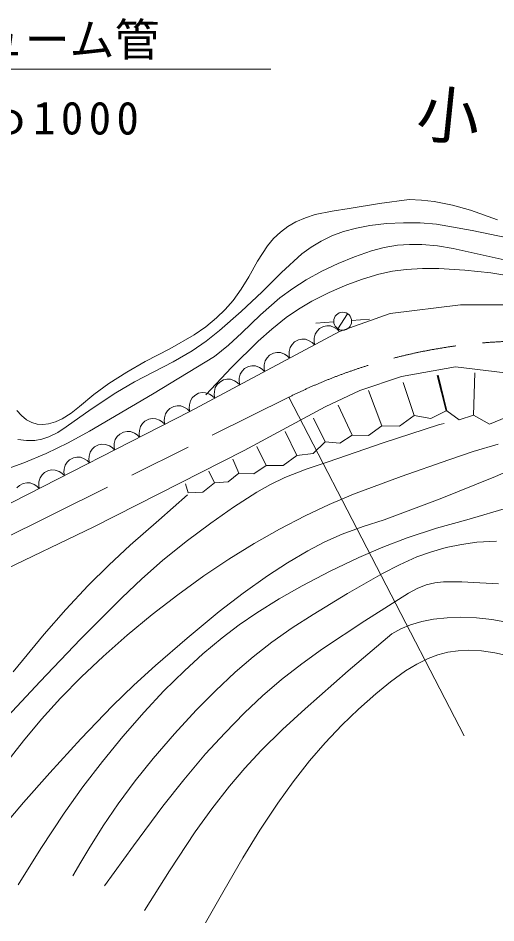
# Model space of a CAD drawing. Units: millimetres, scale not verified. Extents: x 40000 to 680000, y 20000 to 380000.
# Drawn here: x 117528 to 144108, y 247670 to 298024 of the extents above; entities that cross this region are included whole.
import ezdxf
from ezdxf.enums import TextEntityAlignment as Align

# ---------------------------------------------------------------- set-up
doc = ezdxf.new("R2010")
doc.units = ezdxf.units.MM
doc.header["$LTSCALE"] = 1000
doc.linetypes.add('CHAIN', pattern=[18.5, 12, -1.5, 3.5, -1.5])
doc.layers.add('S-SUV', color=7, linetype='Continuous', lineweight=13)
doc.styles.add('ＭＳ ゴシック', font='')
doc.styles.get('ＭＳ ゴシック').set_extended_font_data('MS Gothic')

msp = doc.modelspace()

# ---------------------------------------------------------------- linework, layer by layer
at = {"layer": 'S-SUV'}
for p, q in [((106459, 295191), (131596, 295181)), ((135948, 287419), (137626, 287701)), ((137626, 287701), (139292, 287920)), ((139292, 287920), (139978, 287896)), ((139978, 287896), (140673, 287812)), ((140673, 287812), (141690, 287605)), ((141690, 287605), (142688, 287341)), ((133507, 286915), (134061, 287093)), ((134061, 287093), (134997, 287285)), ((134997, 287285), (135948, 287419)), ((142688, 287341), (144204, 286805)), ((132526, 286421), (132980, 286682)), ((132980, 286682), (133507, 286915)), ((137088, 286479), (138027, 286584)), ((138027, 286584), (138972, 286629)), ((138972, 286629), (139893, 286627)), ((139893, 286627), (140806, 286565)), ((140806, 286565), (142789, 286212)), ((131739, 285753), (132117, 286117)), ((132117, 286117), (132526, 286421)), ((134989, 285904), (135626, 286142)), ((135626, 286142), (136349, 286340)), ((136349, 286340), (137088, 286479)), ((142789, 286212), (144760, 285799)), ((131403, 285346), (131739, 285753)), ((133826, 285282), (134384, 285615)), ((134384, 285615), (134989, 285904)), ((130854, 284503), (131403, 285346)), ((133311, 284905), (133826, 285282)), ((136247, 284742), (137181, 285063)), ((137181, 285063), (137898, 285250)), ((137898, 285250), (138631, 285379)), ((138631, 285379), (139302, 285432)), ((139302, 285432), (139986, 285424)), ((139986, 285424), (140859, 285344)), ((140859, 285344), (141732, 285202)), ((141732, 285202), (145228, 284426)), ((130355, 283624), (130854, 284503)), ((132189, 283871), (133311, 284905)), ((135341, 284367), (136247, 284742)), ((134429, 283937), (135341, 284367)), ((138354, 283934), (139124, 284042)), ((139124, 284042), (140030, 284094)), ((140030, 284094), (140941, 284087)), ((140941, 284087), (142383, 283995)), ((129941, 282943), (130355, 283624)), ((131111, 282797), (132189, 283871)), ((133558, 283460), (134429, 283937)), ((135811, 283177), (136693, 283500)), ((136693, 283500), (137595, 283766)), ((137595, 283766), (138354, 283934)), ((142383, 283995), (143818, 283843)), ((143818, 283843), (144833, 283683)), ((132808, 282983), (133558, 283460)), ((134826, 282746), (135811, 283177)), ((129486, 282306), (129941, 282943)), ((129940, 281697), (131111, 282797)), ((132093, 282458), (132808, 282983)), ((133874, 282264), (134826, 282746)), ((129049, 281801), (129486, 282306)), ((131013, 281502), (132093, 282458)), ((133134, 281832), (133874, 282264)), ((138226, 281586), (142134, 282064)), ((142134, 282064), (142546, 282063)), ((148045, 282056), (142542, 282064)), ((128573, 281341), (129049, 281801)), ((128727, 280642), (129940, 281697)), ((129982, 280509), (131013, 281502)), ((132434, 281354), (133134, 281832)), ((135859, 281569), (135310, 280739)), ((135408, 280590), (138226, 281586)), ((127964, 280846), (128573, 281341)), ((131634, 280721), (132434, 281354)), ((135086, 281120), (134088, 281052)), ((136083, 281191), (137081, 281264)), ((135408, 280590), (127080, 276132)), ((127318, 280400), (127964, 280846)), ((127983, 280050), (128727, 280642)), ((129241, 279826), (129982, 280509)), ((130879, 280046), (131634, 280721)), ((134159, 280604), (134051, 280439)), ((134294, 280744), (134159, 280604)), ((134510, 280859), (134294, 280744)), ((134701, 280894), (134510, 280859)), ((134898, 280892), (134701, 280894)), ((135115, 280812), (134898, 280892)), ((135271, 280721), (135115, 280812)), ((135408, 280590), (135271, 280721)), ((125975, 279625), (127318, 280400)), ((127205, 279507), (127983, 280050)), ((129400, 278571), (130879, 280046)), ((132906, 280001), (132771, 279861)), ((133122, 280116), (132906, 280001)), ((133313, 280151), (133122, 280116)), ((133510, 280149), (133313, 280151)), ((133727, 280069), (133510, 280149)), ((133883, 279979), (133727, 280069)), ((134020, 279847), (133883, 279979)), ((133998, 280214), (133990, 280036)), ((133990, 280036), (134020, 279847)), ((134051, 280439), (133998, 280214)), ((124605, 278904), (125975, 279625)), ((126154, 278900), (127205, 279507)), ((128463, 279190), (129241, 279826)), ((132610, 279471), (132602, 279293)), ((132663, 279696), (132610, 279471)), ((132771, 279861), (132663, 279696)), ((125002, 277086), (128463, 279190)), ((131383, 279118), (131275, 278953)), ((131518, 279258), (131383, 279118)), ((131734, 279373), (131518, 279258)), ((131925, 279408), (131734, 279373)), ((132122, 279407), (131925, 279408)), ((132339, 279326), (132122, 279407)), ((132495, 279236), (132339, 279326)), ((132632, 279104), (132495, 279236)), ((132602, 279293), (132632, 279104)), ((123570, 278324), (124605, 278904)), ((125071, 278345), (126154, 278900)), ((127971, 277063), (129400, 278571)), ((130130, 278515), (129995, 278375)), ((130346, 278630), (130130, 278515)), ((130537, 278665), (130346, 278630)), ((130734, 278664), (130537, 278665)), ((130951, 278583), (130734, 278664)), ((131107, 278493), (130951, 278583)), ((131244, 278361), (131107, 278493)), ((131222, 278728), (131214, 278550)), ((131214, 278550), (131244, 278361)), ((131275, 278953), (131222, 278728)), ((138858, 278074), (141861, 278608)), ((149537, 277676), (141861, 278608)), ((122568, 277694), (123570, 278324)), ((123998, 277781), (125071, 278345)), ((129834, 277985), (129826, 277807)), ((129887, 278210), (129834, 277985)), ((129995, 278375), (129887, 278210)), ((136540, 277293), (138858, 278074)), ((141342, 276165), (140837, 278137)), ((141376, 276161), (140893, 278154)), ((142863, 275929), (142940, 278275)), ((121732, 277070), (122568, 277694)), ((122966, 277171), (123998, 277781)), ((128499, 277467), (128446, 277242)), ((128607, 277632), (128499, 277467)), ((128742, 277772), (128607, 277632)), ((128958, 277887), (128742, 277772)), ((129149, 277922), (128958, 277887)), ((129346, 277921), (129149, 277922)), ((129563, 277840), (129346, 277921)), ((129719, 277750), (129563, 277840)), ((129856, 277618), (129719, 277750)), ((129826, 277807), (129856, 277618)), ((139555, 275899), (138943, 277752)), ((120936, 276400), (121732, 277070)), ((121501, 275029), (125002, 277086)), ((121587, 276256), (122966, 277171)), ((127354, 277029), (127219, 276889)), ((127570, 277144), (127354, 277029)), ((127761, 277179), (127570, 277144)), ((127958, 277178), (127761, 277179)), ((128175, 277097), (127958, 277178)), ((128331, 277007), (128175, 277097)), ((128468, 276875), (128331, 277007)), ((128446, 277242), (128438, 277064)), ((128438, 277064), (128468, 276875)), ((134614, 276391), (136540, 277293)), ((137758, 275340), (137013, 277297)), ((126381, 276448), (126190, 276416)), ((126578, 276443), (126381, 276448)), ((127058, 276499), (127050, 276321)), ((127111, 276724), (127058, 276499)), ((127219, 276889), (127111, 276724)), ((132595, 276930), (142340, 258073)), ((136104, 274807), (135328, 276490)), ((127080, 276132), (114518, 269705)), ((117455, 276181), (117709, 275906)), ((119984, 275726), (120476, 276038)), ((120209, 275270), (121587, 276256)), ((120476, 276038), (120936, 276400)), ((125726, 276007), (125669, 275784)), ((125837, 276169), (125726, 276007)), ((125974, 276306), (125837, 276169)), ((126190, 276416), (125974, 276306)), ((126792, 276359), (126578, 276443)), ((126946, 276266), (126792, 276359)), ((127080, 276132), (126946, 276266)), ((127050, 276321), (127080, 276132)), ((130112, 273960), (134614, 276391)), ((141342, 276165), (140493, 275734)), ((141376, 276161), (141342, 276165)), ((141376, 276161), (142061, 275673)), ((117709, 275906), (118004, 275674)), ((118004, 275674), (118289, 275523)), ((118289, 275523), (118592, 275430)), ((118897, 275404), (119216, 275439)), ((119216, 275439), (119611, 275554)), ((119611, 275554), (119984, 275726)), ((124441, 275455), (124330, 275293)), ((124578, 275592), (124441, 275455)), ((124795, 275702), (124578, 275592)), ((124985, 275734), (124795, 275702)), ((125182, 275729), (124985, 275734)), ((125396, 275645), (125182, 275729)), ((125550, 275552), (125396, 275645)), ((125684, 275418), (125550, 275552)), ((125669, 275784), (125658, 275607)), ((125658, 275607), (125684, 275418)), ((134610, 274434), (133960, 275754)), ((139555, 275899), (138750, 275320)), ((140493, 275734), (139555, 275899)), ((141068, 275425), (141239, 275470)), ((142061, 275673), (142863, 275929)), ((142863, 275929), (143753, 275417)), ((143753, 275417), (144697, 275822)), ((118592, 275430), (118897, 275404)), ((119233, 274713), (119730, 274962)), ((119730, 274962), (120209, 275270)), ((120308, 274384), (121501, 275029)), ((123399, 274988), (123183, 274878)), ((123590, 275020), (123399, 274988)), ((123786, 275015), (123590, 275020)), ((124001, 274931), (123786, 275015)), ((124273, 275070), (124262, 274893)), ((124330, 275293), (124273, 275070)), ((133037, 273688), (132381, 275018)), ((137758, 275340), (137020, 274798)), ((138750, 275320), (137758, 275340)), ((137836, 274384), (140907, 275381)), ((140907, 275381), (141068, 275425)), ((117517, 274568), (117991, 274515)), ((117991, 274515), (118458, 274522)), ((118458, 274522), (118853, 274588)), ((118853, 274588), (119233, 274713)), ((122935, 274579), (122877, 274356)), ((123045, 274741), (122935, 274579)), ((123183, 274878), (123045, 274741)), ((124154, 274837), (124001, 274931)), ((124289, 274704), (124154, 274837)), ((124262, 274893), (124289, 274704)), ((134610, 274434), (133948, 273799)), ((135419, 274372), (134610, 274434)), ((136104, 274807), (135419, 274372)), ((137020, 274798), (136104, 274807)), ((119098, 273798), (120308, 274384)), ((121650, 274027), (121539, 273865)), ((121787, 274163), (121650, 274027)), ((121745, 269720), (130112, 273960)), ((122003, 274274), (121787, 274163)), ((122194, 274306), (122003, 274274)), ((122390, 274300), (122194, 274306)), ((122605, 274217), (122390, 274300)), ((122758, 274123), (122605, 274217)), ((122893, 273990), (122758, 274123)), ((122877, 274356), (122866, 274179)), ((122866, 274179), (122893, 273990)), ((131329, 273129), (130802, 274177)), ((134781, 273329), (137836, 274384)), ((144226, 274313), (142848, 273903)), ((117844, 273281), (119098, 273798)), ((120391, 273449), (120254, 273313)), ((120607, 273560), (120391, 273449)), ((120798, 273592), (120607, 273560)), ((120995, 273586), (120798, 273592)), ((121209, 273502), (120995, 273586)), ((121363, 273409), (121209, 273502)), ((121481, 273642), (121471, 273465)), ((121471, 273465), (121497, 273275)), ((121539, 273865), (121481, 273642)), ((129809, 272702), (129468, 273475)), ((133037, 273688), (132276, 273124)), ((133948, 273799), (133037, 273688)), ((141494, 273437), (138834, 272516)), ((142848, 273903), (141494, 273437)), ((116565, 272818), (117844, 273281)), ((120086, 272928), (120075, 272750)), ((120143, 273151), (120086, 272928)), ((120254, 273313), (120143, 273151)), ((121497, 273275), (121363, 273409)), ((131329, 273129), (130640, 272662)), ((132276, 273124), (131329, 273129)), ((133558, 272918), (134781, 273329)), ((145241, 273030), (144089, 272511)), ((118747, 272437), (118690, 272213)), ((118858, 272599), (118747, 272437)), ((118995, 272735), (118858, 272599)), ((119212, 272846), (118995, 272735)), ((119402, 272877), (119212, 272846)), ((119599, 272872), (119402, 272877)), ((119813, 272788), (119599, 272872)), ((119967, 272695), (119813, 272788)), ((120101, 272561), (119967, 272695)), ((120075, 272750), (120101, 272561)), ((128449, 272169), (128135, 272809)), ((129809, 272702), (129218, 272209)), ((130640, 272662), (129809, 272702)), ((131571, 272075), (132361, 272451)), ((132361, 272451), (133558, 272918)), ((138834, 272516), (136190, 271537)), ((144089, 272511), (141009, 271279)), ((117599, 272021), (117462, 271885)), ((117816, 272132), (117599, 272021)), ((118007, 272163), (117816, 272132)), ((118203, 272158), (118007, 272163)), ((118418, 272074), (118203, 272158)), ((118571, 271981), (118418, 272074)), ((118705, 271847), (118571, 271981)), ((118690, 272213), (118679, 272036)), ((118679, 272036), (118705, 271847)), ((126981, 271610), (126836, 272108)), ((128449, 272169), (127808, 271645)), ((129218, 272209), (128449, 272169)), ((130808, 271645), (131571, 272075)), ((125365, 270091), (126961, 271496)), ((127808, 271645), (126981, 271610)), ((129509, 270802), (130808, 271645)), ((136190, 271537), (134827, 270959)), ((134827, 270959), (133489, 270326)), ((141009, 271279), (137892, 270098)), ((128248, 269913), (129509, 270802)), ((142491, 270110), (144887, 270808)), ((123766, 268683), (125365, 270091)), ((126885, 268894), (128248, 269913)), ((133489, 270326), (132062, 269579)), ((137892, 270098), (136715, 269731)), ((140812, 269629), (142491, 270110)), ((115957, 266924), (121745, 269720)), ((132062, 269579), (130662, 268780)), ((136715, 269731), (135555, 269306)), ((139164, 269095), (140812, 269629)), ((125569, 267836), (126885, 268894)), ((135555, 269306), (134589, 268871)), ((137813, 268573), (139164, 269095)), ((144138, 268920), (143041, 268856)), ((122567, 267579), (123766, 268683)), ((130662, 268780), (129248, 267905)), ((134589, 268871), (133648, 268381)), ((136492, 268000), (137813, 268573)), ((141345, 268560), (140526, 268327)), ((142188, 268738), (141345, 268560)), ((143041, 268856), (142188, 268738)), ((129248, 267905), (127869, 266981)), ((133648, 268381), (132516, 267715)), ((134891, 267236), (136492, 268000)), ((139718, 268034), (138752, 267604)), ((140526, 268327), (139718, 268034)), ((121419, 266441), (122567, 267579)), ((124413, 266823), (125569, 267836)), ((132516, 267715), (131408, 266993)), ((138752, 267604), (137802, 267114)), ((127869, 266981), (126409, 265931)), ((131408, 266993), (130050, 266021)), ((133328, 266423), (134891, 267236)), ((137802, 267114), (135850, 265994)), ((120178, 265112), (121419, 266441)), ((123297, 265765), (124413, 266823)), ((132048, 265699), (133328, 266423)), ((140235, 266485), (139732, 266283)), ((140712, 266603), (140235, 266485)), ((141194, 266660), (140712, 266603)), ((142204, 266655), (141194, 266660)), ((143212, 266590), (142204, 266655)), ((144247, 266547), (143212, 266590)), ((126409, 265931), (124984, 264831)), ((130050, 266021), (128719, 264995)), ((135850, 265994), (133936, 264826)), ((139237, 266018), (136824, 264489)), ((139732, 266283), (139237, 266018)), ((121004, 263456), (123297, 265765)), ((130810, 264929), (132048, 265699)), ((118981, 263742), (120178, 265112)), ((128719, 264995), (126926, 263524)), ((129831, 264258), (130810, 264929)), ((124984, 264831), (123604, 263689)), ((133936, 264826), (132776, 264085)), ((136824, 264489), (134459, 262919)), ((139361, 264252), (139989, 264440)), ((139989, 264440), (140637, 264571)), ((140637, 264571), (141390, 264657)), ((141390, 264657), (142154, 264684)), ((142154, 264684), (143021, 264649)), ((143021, 264649), (143888, 264554)), ((143888, 264554), (145021, 264356)), ((128885, 263537), (129831, 264258)), ((132776, 264085), (131650, 263294)), ((138327, 263763), (138825, 264032)), ((138825, 264032), (139361, 264252)), ((117251, 261644), (118981, 263742)), ((118753, 261104), (121004, 263456)), ((123604, 263689), (122264, 262501)), ((126926, 263524), (125168, 262002)), ((127811, 262640), (128885, 263537)), ((135896, 261698), (138327, 263763)), ((131650, 263294), (130611, 262483)), ((134459, 262919), (133306, 262093)), ((122264, 262501), (121059, 261360)), ((126783, 261703), (127811, 262640)), ((130611, 262483), (129610, 261625)), ((140337, 262383), (139704, 262067)), ((140876, 262589), (140337, 262383)), ((141427, 262735), (140876, 262589)), ((142007, 262820), (141427, 262735)), ((142587, 262843), (142007, 262820)), ((143315, 262803), (142587, 262843)), ((144043, 262702), (143315, 262803)), ((145265, 262438), (144043, 262702)), ((125168, 262002), (123960, 260898)), ((133306, 262093), (132180, 261214)), ((139704, 262067), (139087, 261692)), ((121059, 261360), (119891, 260170)), ((125642, 260576), (126783, 261703)), ((129610, 261625), (128506, 260594)), ((133496, 259580), (135896, 261698)), ((139087, 261692), (138240, 261086)), ((116938, 259150), (118753, 261104)), ((123960, 260898), (122785, 259743)), ((132180, 261214), (131128, 260307)), ((138240, 261086), (137421, 260424)), ((124545, 259407), (125642, 260576)), ((128506, 260594), (127436, 259512)), ((137421, 260424), (136459, 259574)), ((119891, 260170), (118839, 259008)), ((131128, 260307), (130114, 259355)), ((122785, 259743), (121020, 257907)), ((123356, 258051), (124545, 259407)), ((127436, 259512), (126221, 258192)), ((130114, 259355), (129020, 258238)), ((132243, 258437), (133496, 259580)), ((136459, 259574), (135540, 258683)), ((118839, 259008), (117825, 257800)), ((131044, 257262), (132243, 258437)), ((135540, 258683), (134617, 257700)), ((121020, 257907), (119290, 256020)), ((122215, 256658), (123356, 258051)), ((126221, 258192), (125044, 256825)), ((129020, 258238), (127962, 257072)), ((117825, 257800), (116346, 255913)), ((134617, 257700), (133743, 256681)), ((125044, 256825), (124048, 255582)), ((127962, 257072), (126752, 255639)), ((130140, 256289), (131044, 257262)), ((121128, 255238), (122215, 256658)), ((133743, 256681), (132836, 255527)), ((119290, 256020), (117824, 254375)), ((129287, 255282), (130140, 256289)), ((124048, 255582), (123095, 254297)), ((126752, 255639), (125586, 254164)), ((132836, 255527), (131978, 254336)), ((120090, 253782), (121128, 255238)), ((128311, 254024), (129287, 255282)), ((117824, 254375), (116398, 252685)), ((123095, 254297), (122258, 253066)), ((131978, 254336), (130982, 252835)), ((125586, 254164), (123942, 251962)), ((127386, 252732), (128311, 254024)), ((118790, 251805), (120090, 253782)), ((122258, 253066), (121467, 251794)), ((130982, 252835), (130034, 251296)), ((125946, 250566), (127386, 252732)), ((117540, 249795), (118790, 251805)), ((121467, 251794), (121024, 251047)), ((123942, 251962), (122338, 249731)), ((130034, 251296), (128984, 249496)), ((121024, 251047), (120581, 250287)), ((124551, 248359), (125946, 250566)), ((128984, 249496), (127950, 247670))]:
    msp.add_line(p, q, dxfattribs=at)
at = {"layer": 'S-SUV', "linetype": 'CHAIN'}
msp.add_line((111758, 266590), (132595, 276930), dxfattribs=at)
at = {"layer": 'S-SUV'}
msp.add_circle((135585, 281154), 498, dxfattribs=at)
at = {"layer": 'S-SUV', "linetype": 'CHAIN'}
msp.add_arc((145930, 250057), 30000, 71.9943, 116.3918, dxfattribs=at)

# ---------------------------------------------------------------- texts
at = {"layer": 'S-SUV', "style": 'ＭＳ ゴシック'}
msp.add_text('ヒューム管', height=1833, rotation=359.9, dxfattribs=at).set_placement((112888, 295380), align=Align.BOTTOM_LEFT)
at = {"layer": 'S-SUV', "attachment_point": 7, "style": 'ＭＳ ゴシック'}
for s, insert, char_height, rotation in [('\\T2;小瀬川', (139574, 291204), 2566, 354.1), ('\\T1.24;L=7.0\\~φ1000', (106731, 291075), 1833, 359.9)]:
    msp.add_mtext(s, dxfattribs=dict(at, insert=insert, char_height=char_height, rotation=rotation))

doc.saveas('drawing.dxf')
